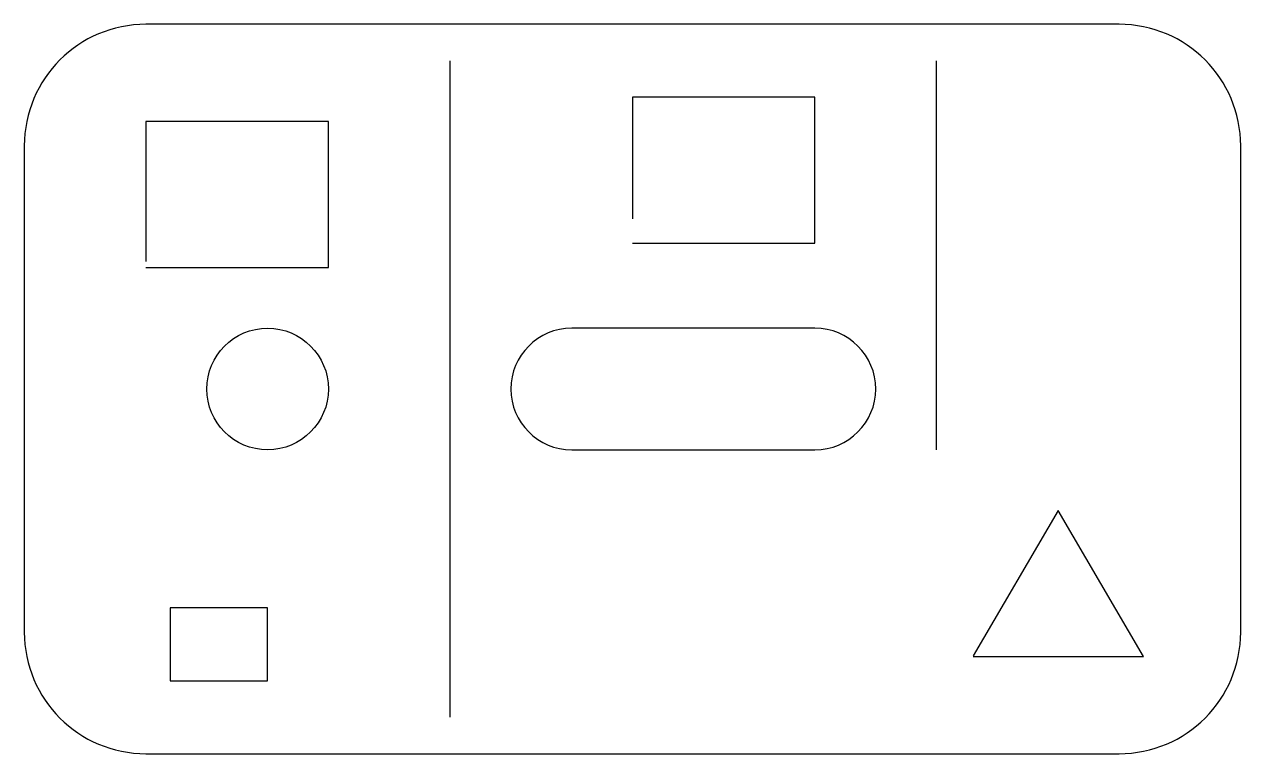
# Model space of a CAD drawing. Header units: millimetres. Extents: x 0 to 100, y 0 to 60.
import ezdxf

# ---------------------------------------------------------------- set-up
doc = ezdxf.new("R2010")
doc.units = ezdxf.units.MM
doc.layers.add('BEND', color=5, linetype='CONTINUOUS')
doc.layers.add('CUT', color=1, linetype='CONTINUOUS')

msp = doc.modelspace()

# ---------------------------------------------------------------- linework, layer by layer
at = {"layer": 'BEND'}
for p, q in [((35, 3), (35, 57)), ((75, 25), (75, 57))]:
    msp.add_line(p, q, dxfattribs=at)
at = {"layer": 'CUT'}
for p, q in [((90, 60), (10, 60)), ((65, 54), (50, 54)), ((50, 54), (50, 44)), ((65, 42), (65, 54)), ((25, 52), (10, 52)), ((10, 52), (10, 40.5)), ((25, 40), (25, 52)), ((0, 50), (0, 10)), ((100, 10), (100, 50)), ((50, 42), (65, 42)), ((10, 40), (25, 40)), ((85, 20), (78, 8.05)), ((92, 8), (85, 20)), ((20, 12), (12, 12)), ((12, 12), (12, 6)), ((20, 6), (20, 12)), ((78, 8), (92, 8)), ((12, 6), (20, 6)), ((12, 6), (20, 6)), ((10, 0), (90, 0))]:
    msp.add_line(p, q, dxfattribs=at)
msp.add_lwpolyline([(45, 25), (65, 25, 1), (65, 35), (45, 35, 1)], format="xyb", close=True, dxfattribs=at)
msp.add_circle((20, 30), 5, dxfattribs=at)
for centre, start, end in [((10, 50), 90, 180), ((90, 50), 0, 90), ((10, 10), 180, 270), ((90, 10), 270, 360)]:
    msp.add_arc(centre, 10, start, end, dxfattribs=at)

doc.saveas('drawing.dxf')
